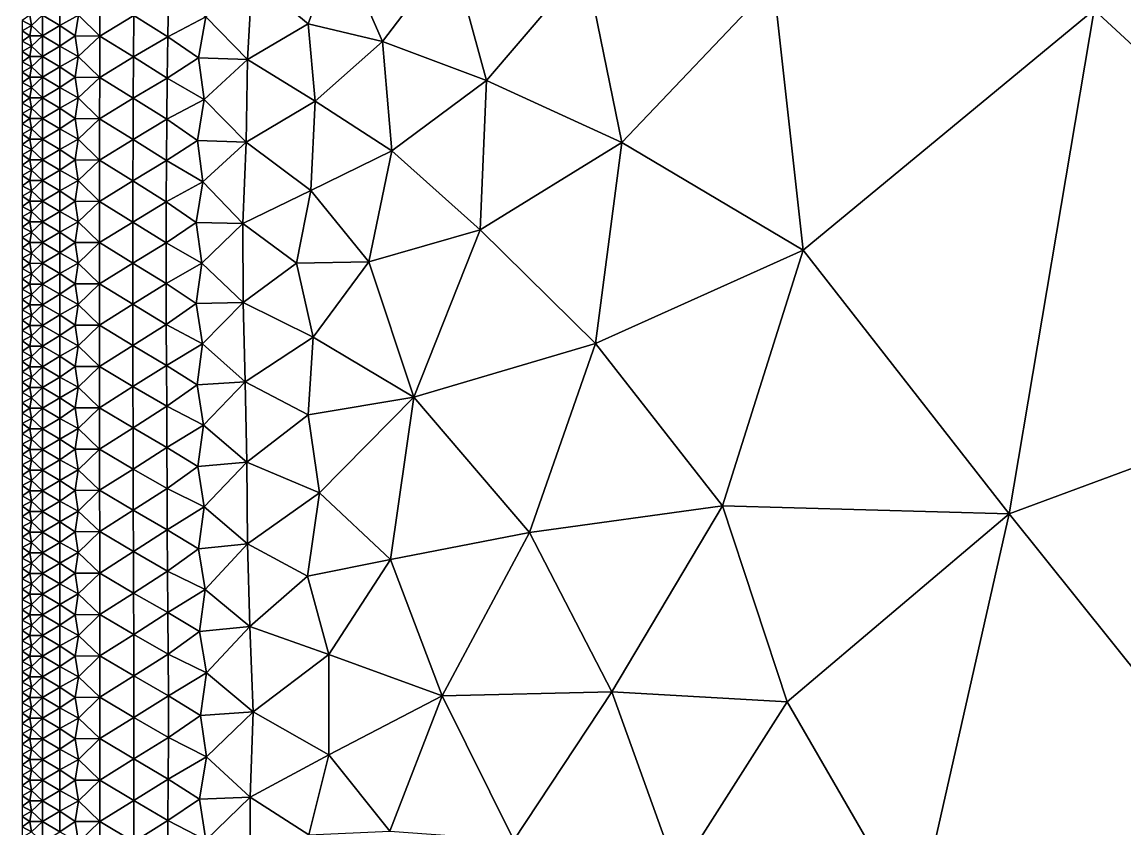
# Model space of a CAD drawing. Header units: metres. Extents: x 0 to 72, y -280 to 0.
# Drawn here: x 0.02 to 21.38, y -83.08 to -67.46 of the extents above; entities that cross this region are included whole.
import ezdxf

# ---------------------------------------------------------------- set-up
doc = ezdxf.new("R2010")
doc.units = ezdxf.units.M

msp = doc.modelspace()

# ---------------------------------------------------------------- linework, layer by layer
at = {"layer": 'layer', "color": 0}
for points in [[(27.8551, -73.7579), (30.8344, -60.1594), (20.7798, -67.2282)], [(6.14739, -65.8895), (4.47532, -66.6008), (5.55785, -67.4953)], [(6.99944, -67.8362), (6.14739, -65.8895), (5.55785, -67.4953)], [(6.99944, -67.8362), (8.33, -66.0871), (6.14739, -65.8895)], [(9.01392, -68.5914), (8.33, -66.0871), (6.99944, -67.8362)], [(10.933, -66.3494), (8.33, -66.0871), (9.01392, -68.5914)], [(11.6329, -69.7958), (10.933, -66.3494), (9.01392, -68.5914)], [(14.5727, -66.7057), (10.933, -66.3494), (11.6329, -69.7958)], [(4.47532, -66.6008), (3.57958, -67.3636), (4.38545, -68.1899)], [(4.47532, -66.6008), (4.38545, -68.1899), (5.55785, -67.4953)], [(15.1466, -71.8788), (14.5727, -66.7057), (11.6329, -69.7958)], [(20.7798, -67.2282), (14.5727, -66.7057), (15.1466, -71.8788)], [(1.52792, -66.9328), (1.11019, -67.3313), (1.52544, -67.7334)], [(1.52792, -66.9328), (1.52544, -67.7334), (2.18352, -67.3379)], [(2.85353, -66.9461), (2.18352, -67.3379), (2.84237, -67.7461)], [(2.85353, -66.9461), (2.84237, -67.7461), (3.57958, -67.3636)], [(0.750944, -67.1303), (0.417929, -67.3301), (0.750693, -67.5306)], [(0.750944, -67.1303), (0.750693, -67.5306), (1.11019, -67.3313)], [(19.1326, -76.9802), (20.7798, -67.2282), (15.1466, -71.8788)], [(27.8551, -73.7579), (20.7798, -67.2282), (19.1326, -76.9802)], [(0.173508, -67.3299), (0.02, -67.4299), (0.203987, -67.5301)], [(0.02, -67.4299), (0.02, -67.6301), (0.203987, -67.5301)], [(0.173508, -67.3299), (0.203987, -67.5301), (0.417929, -67.3301)], [(0.417929, -67.3301), (0.203987, -67.5301), (0.417827, -67.7304)], [(0.417929, -67.3301), (0.417827, -67.7304), (0.750693, -67.5306)], [(1.11019, -67.3313), (0.750693, -67.5306), (1.05015, -67.7314)], [(1.11019, -67.3313), (1.05015, -67.7314), (1.52544, -67.7334)], [(2.18352, -67.3379), (1.52544, -67.7334), (2.17798, -68.1382)], [(2.18352, -67.3379), (2.17798, -68.1382), (2.84237, -67.7461)], [(3.57958, -67.3636), (2.84237, -67.7461), (3.4391, -68.1574)], [(3.57958, -67.3636), (3.4391, -68.1574), (4.38545, -68.1899)], [(0.203987, -67.5301), (0.02, -67.6301), (0.173475, -67.7303)], [(0.02, -67.6301), (0.02, -67.8303), (0.173475, -67.7303)], [(0.203987, -67.5301), (0.173475, -67.7303), (0.417827, -67.7304)], [(0.750693, -67.5306), (0.417827, -67.7304), (0.750428, -67.9309)], [(0.750693, -67.5306), (0.750428, -67.9309), (1.05015, -67.7314)], [(5.55785, -67.4953), (4.38545, -68.1899), (5.6957, -68.9933)], [(5.55785, -67.4953), (5.6957, -68.9933), (6.99944, -67.8362)], [(0.173475, -67.7303), (0.02, -67.8303), (0.203947, -67.9304)], [(0.02, -67.8303), (0.02, -68.0304), (0.203947, -67.9304)], [(0.173475, -67.7303), (0.203947, -67.9304), (0.417827, -67.7304)], [(0.417827, -67.7304), (0.203947, -67.9304), (0.417731, -68.1307)], [(0.417827, -67.7304), (0.417731, -68.1307), (0.750428, -67.9309)], [(1.05015, -67.7314), (0.750428, -67.9309), (1.10906, -68.1319)], [(1.05015, -67.7314), (1.10906, -68.1319), (1.52544, -67.7334)], [(1.52544, -67.7334), (1.10906, -68.1319), (1.52321, -68.5338)], [(1.52544, -67.7334), (1.52321, -68.5338), (2.17798, -68.1382)], [(2.84237, -67.7461), (2.17798, -68.1382), (2.83261, -68.5458)], [(2.84237, -67.7461), (2.83261, -68.5458), (3.4391, -68.1574)], [(7.18013, -69.9548), (6.99944, -67.8362), (5.6957, -68.9933)], [(9.01392, -68.5914), (6.99944, -67.8362), (7.18013, -69.9548)], [(0.203947, -67.9304), (0.02, -68.0304), (0.173445, -68.1306)], [(0.02, -68.0304), (0.02, -68.2306), (0.173445, -68.1306)], [(0.203947, -67.9304), (0.173445, -68.1306), (0.417731, -68.1307)], [(0.750428, -67.9309), (0.417731, -68.1307), (0.750204, -68.3313)], [(0.750428, -67.9309), (0.750204, -68.3313), (1.10906, -68.1319)], [(0.173445, -68.1306), (0.02, -68.2306), (0.203909, -68.3308)], [(0.02, -68.2306), (0.02, -68.4307), (0.203909, -68.3308)], [(0.203909, -68.3308), (0.02, -68.4307), (0.173417, -68.5309)], [(0.203909, -68.3308), (0.173417, -68.5309), (0.417642, -68.531)], [(0.173445, -68.1306), (0.203909, -68.3308), (0.417731, -68.1307)], [(0.417731, -68.1307), (0.203909, -68.3308), (0.417642, -68.531)], [(0.417731, -68.1307), (0.417642, -68.531), (0.750204, -68.3313)], [(0.750204, -68.3313), (0.417642, -68.531), (0.749976, -68.7315)], [(0.750204, -68.3313), (0.749976, -68.7315), (1.04927, -68.5319)], [(1.10906, -68.1319), (0.750204, -68.3313), (1.04927, -68.5319)], [(1.10906, -68.1319), (1.04927, -68.5319), (1.52321, -68.5338)], [(2.17798, -68.1382), (1.52321, -68.5338), (2.17332, -68.9383)], [(2.17798, -68.1382), (2.17332, -68.9383), (2.83261, -68.5458)], [(3.4391, -68.1574), (2.83261, -68.5458), (3.54523, -68.9612)], [(3.4391, -68.1574), (3.54523, -68.9612), (4.38545, -68.1899)], [(4.38545, -68.1899), (3.54523, -68.9612), (4.35986, -69.7883)], [(4.38545, -68.1899), (4.35986, -69.7883), (5.6957, -68.9933)], [(0.02, -68.4307), (0.02, -68.6309), (0.173417, -68.5309)], [(0.173417, -68.5309), (0.02, -68.6309), (0.203874, -68.7311)], [(0.173417, -68.5309), (0.203874, -68.7311), (0.417642, -68.531)], [(0.417642, -68.531), (0.203874, -68.7311), (0.41756, -68.9314)], [(0.417642, -68.531), (0.41756, -68.9314), (0.749976, -68.7315)], [(1.04927, -68.5319), (0.749976, -68.7315), (1.10808, -68.9324)], [(1.04927, -68.5319), (1.10808, -68.9324), (1.52321, -68.5338)], [(1.52321, -68.5338), (1.10808, -68.9324), (1.52131, -69.3342)], [(1.52321, -68.5338), (1.52131, -69.3342), (2.17332, -68.9383)], [(2.83261, -68.5458), (2.17332, -68.9383), (2.82532, -69.3454)], [(2.83261, -68.5458), (2.82532, -69.3454), (3.54523, -68.9612)], [(0.02, -68.6309), (0.02, -68.8311), (0.203874, -68.7311)], [(0.203874, -68.7311), (0.02, -68.8311), (0.173392, -68.9312)], [(0.203874, -68.7311), (0.173392, -68.9312), (0.41756, -68.9314)], [(0.749976, -68.7315), (0.41756, -68.9314), (0.749787, -69.1318)], [(0.749976, -68.7315), (0.749787, -69.1318), (1.10808, -68.9324)], [(8.89271, -71.482), (9.01392, -68.5914), (7.18013, -69.9548)], [(11.6329, -69.7958), (9.01392, -68.5914), (8.89271, -71.482)], [(0.02, -68.8311), (0.02, -69.0312), (0.173392, -68.9312)], [(0.173392, -68.9312), (0.02, -69.0312), (0.203842, -69.1314)], [(0.173392, -68.9312), (0.203842, -69.1314), (0.41756, -68.9314)], [(0.41756, -68.9314), (0.203842, -69.1314), (0.417485, -69.3317)], [(0.41756, -68.9314), (0.417485, -69.3317), (0.749787, -69.1318)], [(1.10808, -68.9324), (0.749787, -69.1318), (1.04852, -69.3324)], [(1.10808, -68.9324), (1.04852, -69.3324), (1.52131, -69.3342)], [(2.17332, -68.9383), (1.52131, -69.3342), (2.16933, -69.738)], [(2.17332, -68.9383), (2.16933, -69.738), (2.82532, -69.3454)], [(3.54523, -68.9612), (2.82532, -69.3454), (3.41717, -69.7558)], [(3.54523, -68.9612), (3.41717, -69.7558), (4.35986, -69.7883)], [(0.02, -69.0312), (0.02, -69.2314), (0.203842, -69.1314)], [(0.203842, -69.1314), (0.02, -69.2314), (0.173368, -69.3315)], [(0.203842, -69.1314), (0.173368, -69.3315), (0.417485, -69.3317)], [(0.749787, -69.1318), (0.417485, -69.3317), (0.749595, -69.5321)], [(0.749787, -69.1318), (0.749595, -69.5321), (1.04852, -69.3324)], [(5.6957, -68.9933), (4.35986, -69.7883), (5.60869, -70.7213)], [(5.6957, -68.9933), (5.60869, -70.7213), (7.18013, -69.9548)], [(0.02, -69.2314), (0.02, -69.4315), (0.173368, -69.3315)], [(0.173368, -69.3315), (0.02, -69.4315), (0.203813, -69.5317)], [(0.173368, -69.3315), (0.203813, -69.5317), (0.417485, -69.3317)], [(0.417485, -69.3317), (0.203813, -69.5317), (0.417417, -69.732)], [(0.417485, -69.3317), (0.417417, -69.732), (0.749595, -69.5321)], [(1.04852, -69.3324), (0.749595, -69.5321), (1.10725, -69.7329)], [(1.04852, -69.3324), (1.10725, -69.7329), (1.52131, -69.3342)], [(1.52131, -69.3342), (1.10725, -69.7329), (1.5197, -70.1342)], [(1.52131, -69.3342), (1.5197, -70.1342), (2.16933, -69.738)], [(2.82532, -69.3454), (2.16933, -69.738), (2.81794, -70.1438)], [(2.82532, -69.3454), (2.81794, -70.1438), (3.41717, -69.7558)], [(0.02, -69.4315), (0.02, -69.6317), (0.203813, -69.5317)], [(0.203813, -69.5317), (0.02, -69.6317), (0.173347, -69.7318)], [(0.203813, -69.5317), (0.173347, -69.7318), (0.417417, -69.732)], [(0.749595, -69.5321), (0.417417, -69.732), (0.749438, -69.9324)], [(0.749595, -69.5321), (0.749438, -69.9324), (1.10725, -69.7329)], [(0.02, -69.6317), (0.02, -69.8319), (0.173347, -69.7318)], [(0.173347, -69.7318), (0.02, -69.8319), (0.203787, -69.932)], [(0.02, -69.8319), (0.02, -70.032), (0.203787, -69.932)], [(0.173347, -69.7318), (0.203787, -69.932), (0.417417, -69.732)], [(0.417417, -69.732), (0.203787, -69.932), (0.417357, -70.1322)], [(0.417417, -69.732), (0.417357, -70.1322), (0.749438, -69.9324)], [(1.10725, -69.7329), (0.749438, -69.9324), (1.0479, -70.1328)], [(1.10725, -69.7329), (1.0479, -70.1328), (1.5197, -70.1342)], [(2.16933, -69.738), (1.5197, -70.1342), (2.16578, -70.5368)], [(2.16933, -69.738), (2.16578, -70.5368), (2.81794, -70.1438)], [(3.41717, -69.7558), (2.81794, -70.1438), (3.5189, -70.5545)], [(3.41717, -69.7558), (3.5189, -70.5545), (4.35986, -69.7883)], [(4.35986, -69.7883), (3.5189, -70.5545), (4.29585, -71.3643)], [(4.35986, -69.7883), (4.29585, -71.3643), (5.60869, -70.7213)], [(11.1251, -73.6885), (11.6329, -69.7958), (8.89271, -71.482)], [(15.1466, -71.8788), (11.6329, -69.7958), (11.1251, -73.6885)], [(0.203787, -69.932), (0.02, -70.032), (0.173329, -70.1321)], [(0.02, -70.032), (0.02, -70.2322), (0.173329, -70.1321)], [(0.203787, -69.932), (0.173329, -70.1321), (0.417357, -70.1322)], [(0.749438, -69.9324), (0.417357, -70.1322), (0.749284, -70.3326)], [(0.749438, -69.9324), (0.749284, -70.3326), (1.0479, -70.1328)], [(6.7317, -72.1023), (7.18013, -69.9548), (5.60869, -70.7213)], [(8.89271, -71.482), (7.18013, -69.9548), (6.7317, -72.1023)], [(0.173329, -70.1321), (0.02, -70.2322), (0.203765, -70.3323)], [(0.02, -70.2322), (0.02, -70.4323), (0.203765, -70.3323)], [(0.173329, -70.1321), (0.203765, -70.3323), (0.417357, -70.1322)], [(0.417357, -70.1322), (0.203765, -70.3323), (0.417305, -70.5325)], [(0.417357, -70.1322), (0.417305, -70.5325), (0.749284, -70.3326)], [(1.0479, -70.1328), (0.749284, -70.3326), (1.10658, -70.5331)], [(1.0479, -70.1328), (1.10658, -70.5331), (1.5197, -70.1342)], [(1.5197, -70.1342), (1.10658, -70.5331), (1.51844, -70.9337)], [(1.5197, -70.1342), (1.51844, -70.9337), (2.16578, -70.5368)], [(2.81794, -70.1438), (2.16578, -70.5368), (2.81135, -70.9403)], [(2.81794, -70.1438), (2.81135, -70.9403), (3.5189, -70.5545)], [(0.203765, -70.3323), (0.02, -70.4323), (0.173313, -70.5325)], [(0.02, -70.4323), (0.02, -70.6325), (0.173313, -70.5325)], [(0.203765, -70.3323), (0.173313, -70.5325), (0.417305, -70.5325)], [(0.749284, -70.3326), (0.417305, -70.5325), (0.74917, -70.7328)], [(0.749284, -70.3326), (0.74917, -70.7328), (1.10658, -70.5331)], [(0.173313, -70.5325), (0.02, -70.6325), (0.203746, -70.7326)], [(0.02, -70.6325), (0.02, -70.8327), (0.203746, -70.7326)], [(0.173313, -70.5325), (0.203746, -70.7326), (0.417305, -70.5325)], [(0.417305, -70.5325), (0.203746, -70.7326), (0.417265, -70.9328)], [(0.417305, -70.5325), (0.417265, -70.9328), (0.74917, -70.7328)], [(1.10658, -70.5331), (0.74917, -70.7328), (1.04743, -70.933)], [(1.10658, -70.5331), (1.04743, -70.933), (1.51844, -70.9337)], [(2.16578, -70.5368), (1.51844, -70.9337), (2.16322, -71.3344)], [(2.16578, -70.5368), (2.16322, -71.3344), (2.81135, -70.9403)], [(3.5189, -70.5545), (2.81135, -70.9403), (3.39227, -71.3433)], [(3.5189, -70.5545), (3.39227, -71.3433), (4.29585, -71.3643)], [(0.203746, -70.7326), (0.02, -70.8327), (0.173301, -70.9328)], [(0.02, -70.8327), (0.02, -71.0328), (0.173301, -70.9328)], [(0.203746, -70.7326), (0.173301, -70.9328), (0.417265, -70.9328)], [(0.74917, -70.7328), (0.417265, -70.9328), (0.749074, -71.133)], [(0.74917, -70.7328), (0.749074, -71.133), (1.04743, -70.933)], [(5.60869, -70.7213), (4.29585, -71.3643), (5.3313, -72.1299)], [(5.60869, -70.7213), (5.3313, -72.1299), (6.7317, -72.1023)], [(0.173301, -70.9328), (0.02, -71.0328), (0.203733, -71.1329)], [(0.02, -71.0328), (0.02, -71.233), (0.203733, -71.1329)], [(0.173301, -70.9328), (0.203733, -71.1329), (0.417265, -70.9328)], [(0.417265, -70.9328), (0.203733, -71.1329), (0.417239, -71.333)], [(0.417265, -70.9328), (0.417239, -71.333), (0.749074, -71.133)], [(1.04743, -70.933), (0.749074, -71.133), (1.10615, -71.3331)], [(1.04743, -70.933), (1.10615, -71.3331), (1.51844, -70.9337)], [(1.51844, -70.9337), (1.10615, -71.3331), (1.51779, -71.7328)], [(1.51844, -70.9337), (1.51779, -71.7328), (2.16322, -71.3344)], [(2.81135, -70.9403), (2.16322, -71.3344), (2.80736, -71.7336)], [(2.81135, -70.9403), (2.80736, -71.7336), (3.39227, -71.3433)], [(0.203733, -71.1329), (0.02, -71.233), (0.173293, -71.3331)], [(0.02, -71.233), (0.02, -71.4331), (0.173293, -71.3331)], [(0.203733, -71.1329), (0.173293, -71.3331), (0.417239, -71.333)], [(0.749074, -71.133), (0.417239, -71.333), (0.749025, -71.5331)], [(0.749074, -71.133), (0.749025, -71.5331), (1.10615, -71.3331)], [(0.173293, -71.3331), (0.02, -71.4331), (0.203726, -71.5332)], [(0.02, -71.4331), (0.02, -71.6333), (0.203726, -71.5332)], [(0.203726, -71.5332), (0.02, -71.6333), (0.17329, -71.7334)], [(0.203726, -71.5332), (0.17329, -71.7334), (0.417228, -71.7333)], [(0.173293, -71.3331), (0.203726, -71.5332), (0.417239, -71.333)], [(0.417239, -71.333), (0.203726, -71.5332), (0.417228, -71.7333)], [(0.417239, -71.333), (0.417228, -71.7333), (0.749025, -71.5331)], [(0.749025, -71.5331), (0.417228, -71.7333), (0.749007, -71.9333)], [(0.749025, -71.5331), (0.749007, -71.9333), (1.04721, -71.7331)], [(1.10615, -71.3331), (0.749025, -71.5331), (1.04721, -71.7331)], [(1.10615, -71.3331), (1.04721, -71.7331), (1.51779, -71.7328)], [(2.16322, -71.3344), (1.51779, -71.7328), (2.16235, -72.1309)], [(2.16322, -71.3344), (2.16235, -72.1309), (2.80736, -71.7336)], [(3.39227, -71.3433), (2.80736, -71.7336), (3.50288, -72.1286)], [(3.39227, -71.3433), (3.50288, -72.1286), (4.29585, -71.3643)], [(4.29585, -71.3643), (3.50288, -72.1286), (4.29901, -72.8901)], [(4.29585, -71.3643), (4.29901, -72.8901), (5.3313, -72.1299)], [(7.60642, -74.7272), (8.89271, -71.482), (6.7317, -72.1023)], [(11.1251, -73.6885), (8.89271, -71.482), (7.60642, -74.7272)], [(0.02, -71.6333), (0.02, -71.8335), (0.17329, -71.7334)], [(0.17329, -71.7334), (0.02, -71.8335), (0.203725, -71.9335)], [(0.17329, -71.7334), (0.203725, -71.9335), (0.417228, -71.7333)], [(0.417228, -71.7333), (0.203725, -71.9335), (0.417232, -72.1335)], [(0.417228, -71.7333), (0.417232, -72.1335), (0.749007, -71.9333)], [(1.04721, -71.7331), (0.749007, -71.9333), (1.10604, -72.1329)], [(1.04721, -71.7331), (1.10604, -72.1329), (1.51779, -71.7328)], [(1.51779, -71.7328), (1.10604, -72.1329), (1.51786, -72.5316)], [(1.51779, -71.7328), (1.51786, -72.5316), (2.16235, -72.1309)], [(2.80736, -71.7336), (2.16235, -72.1309), (2.80742, -72.5254)], [(2.80736, -71.7336), (2.80742, -72.5254), (3.50288, -72.1286)], [(0.02, -71.8335), (0.02, -72.0336), (0.203725, -71.9335)], [(0.203725, -71.9335), (0.02, -72.0336), (0.173292, -72.1337)], [(0.203725, -71.9335), (0.173292, -72.1337), (0.417232, -72.1335)], [(0.749007, -71.9333), (0.417232, -72.1335), (0.74903, -72.3334)], [(0.749007, -71.9333), (0.74903, -72.3334), (1.10604, -72.1329)], [(13.584, -76.8261), (15.1466, -71.8788), (11.1251, -73.6885)], [(19.1326, -76.9802), (15.1466, -71.8788), (13.584, -76.8261)], [(0.02, -72.0336), (0.02, -72.2338), (0.173292, -72.1337)], [(0.173292, -72.1337), (0.02, -72.2338), (0.20373, -72.3338)], [(0.173292, -72.1337), (0.20373, -72.3338), (0.417232, -72.1335)], [(0.417232, -72.1335), (0.20373, -72.3338), (0.41725, -72.5338)], [(0.417232, -72.1335), (0.41725, -72.5338), (0.74903, -72.3334)], [(1.10604, -72.1329), (0.74903, -72.3334), (1.04728, -72.533)], [(1.10604, -72.1329), (1.04728, -72.533), (1.51786, -72.5316)], [(2.16235, -72.1309), (1.51786, -72.5316), (2.16328, -72.9268)], [(2.16235, -72.1309), (2.16328, -72.9268), (2.80742, -72.5254)], [(3.50288, -72.1286), (2.80742, -72.5254), (3.39237, -72.9124)], [(3.50288, -72.1286), (3.39237, -72.9124), (4.29901, -72.8901)], [(5.3313, -72.1299), (4.29901, -72.8901), (5.65452, -73.5617)], [(5.3313, -72.1299), (5.65452, -73.5617), (6.7317, -72.1023)], [(6.7317, -72.1023), (5.65452, -73.5617), (7.60642, -74.7272)], [(0.02, -72.2338), (0.02, -72.4339), (0.20373, -72.3338)], [(0.20373, -72.3338), (0.02, -72.4339), (0.173299, -72.5339)], [(0.20373, -72.3338), (0.173299, -72.5339), (0.41725, -72.5338)], [(0.74903, -72.3334), (0.41725, -72.5338), (0.749087, -72.7335)], [(0.74903, -72.3334), (0.749087, -72.7335), (1.04728, -72.533)], [(0.02, -72.4339), (0.02, -72.6341), (0.173299, -72.5339)], [(0.173299, -72.5339), (0.02, -72.6341), (0.20374, -72.7341)], [(0.173299, -72.5339), (0.20374, -72.7341), (0.41725, -72.5338)], [(0.41725, -72.5338), (0.20374, -72.7341), (0.417279, -72.934)], [(0.41725, -72.5338), (0.417279, -72.934), (0.749087, -72.7335)], [(1.04728, -72.533), (0.749087, -72.7335), (1.10625, -72.9327)], [(1.04728, -72.533), (1.10625, -72.9327), (1.51786, -72.5316)], [(1.51786, -72.5316), (1.10625, -72.9327), (1.51855, -73.3303)], [(1.51786, -72.5316), (1.51855, -73.3303), (2.16328, -72.9268)], [(2.80742, -72.5254), (2.16328, -72.9268), (2.81073, -73.3163)], [(2.80742, -72.5254), (2.81073, -73.3163), (3.39237, -72.9124)], [(0.02, -72.6341), (0.02, -72.8343), (0.20374, -72.7341)], [(0.20374, -72.7341), (0.02, -72.8343), (0.173308, -72.9342)], [(0.20374, -72.7341), (0.173308, -72.9342), (0.417279, -72.934)], [(0.749087, -72.7335), (0.417279, -72.934), (0.749165, -73.1336)], [(0.749087, -72.7335), (0.749165, -73.1336), (1.10625, -72.9327)], [(0.02, -72.8343), (0.02, -73.0344), (0.173308, -72.9342)], [(0.173308, -72.9342), (0.02, -73.0344), (0.203754, -73.1344)], [(0.02, -73.0344), (0.02, -73.2346), (0.203754, -73.1344)], [(0.173308, -72.9342), (0.203754, -73.1344), (0.417279, -72.934)], [(0.417279, -72.934), (0.203754, -73.1344), (0.417316, -73.3343)], [(0.417279, -72.934), (0.417316, -73.3343), (0.749165, -73.1336)], [(1.10625, -72.9327), (0.749165, -73.1336), (1.04757, -73.3329)], [(1.10625, -72.9327), (1.04757, -73.3329), (1.51855, -73.3303)], [(2.16328, -72.9268), (1.51855, -73.3303), (2.16541, -73.7229)], [(2.16328, -72.9268), (2.16541, -73.7229), (2.81073, -73.3163)], [(3.39237, -72.9124), (2.81073, -73.3163), (3.5153, -73.6924)], [(3.39237, -72.9124), (3.5153, -73.6924), (4.29901, -72.8901)], [(4.29901, -72.8901), (3.5153, -73.6924), (4.34269, -74.426)], [(4.29901, -72.8901), (4.34269, -74.426), (5.65452, -73.5617)], [(0.203754, -73.1344), (0.02, -73.2346), (0.17332, -73.3345)], [(0.02, -73.2346), (0.02, -73.4347), (0.17332, -73.3345)], [(0.203754, -73.1344), (0.17332, -73.3345), (0.417316, -73.3343)], [(0.749165, -73.1336), (0.417316, -73.3343), (0.749267, -73.5338)], [(0.749165, -73.1336), (0.749267, -73.5338), (1.04757, -73.3329)], [(0.17332, -73.3345), (0.02, -73.4347), (0.20377, -73.5347)], [(0.02, -73.4347), (0.02, -73.6349), (0.20377, -73.5347)], [(0.17332, -73.3345), (0.20377, -73.5347), (0.417316, -73.3343)], [(0.417316, -73.3343), (0.20377, -73.5347), (0.417357, -73.7345)], [(0.417316, -73.3343), (0.417357, -73.7345), (0.749267, -73.5338)], [(1.04757, -73.3329), (0.749267, -73.5338), (1.10667, -73.7325)], [(1.04757, -73.3329), (1.10667, -73.7325), (1.51855, -73.3303)], [(1.51855, -73.3303), (1.10667, -73.7325), (1.51956, -74.1292)], [(1.51855, -73.3303), (1.51956, -74.1292), (2.16541, -73.7229)], [(2.81073, -73.3163), (2.16541, -73.7229), (2.81562, -74.1086)], [(2.81073, -73.3163), (2.81562, -74.1086), (3.5153, -73.6924)], [(0.20377, -73.5347), (0.02, -73.6349), (0.173333, -73.7348)], [(0.02, -73.6349), (0.02, -73.8351), (0.173333, -73.7348)], [(0.20377, -73.5347), (0.173333, -73.7348), (0.417357, -73.7345)], [(0.749267, -73.5338), (0.417357, -73.7345), (0.74937, -73.9339)], [(0.749267, -73.5338), (0.74937, -73.9339), (1.10667, -73.7325)], [(5.65452, -73.5617), (4.34269, -74.426), (5.56082, -75.0656)], [(5.65452, -73.5617), (5.56082, -75.0656), (7.60642, -74.7272)], [(0.173333, -73.7348), (0.02, -73.8351), (0.203787, -73.9349)], [(0.02, -73.8351), (0.02, -74.0352), (0.203787, -73.9349)], [(0.173333, -73.7348), (0.203787, -73.9349), (0.417357, -73.7345)], [(0.417357, -73.7345), (0.203787, -73.9349), (0.4174, -74.1348)], [(0.417357, -73.7345), (0.4174, -74.1348), (0.74937, -73.9339)], [(1.10667, -73.7325), (0.74937, -73.9339), (1.04798, -74.1329)], [(1.10667, -73.7325), (1.04798, -74.1329), (1.51956, -74.1292)], [(2.16541, -73.7229), (1.51956, -74.1292), (2.16798, -74.5196)], [(2.16541, -73.7229), (2.16798, -74.5196), (2.81562, -74.1086)], [(3.5153, -73.6924), (2.81562, -74.1086), (3.41025, -74.4839)], [(3.5153, -73.6924), (3.41025, -74.4839), (4.34269, -74.426)], [(9.84343, -77.3438), (11.1251, -73.6885), (7.60642, -74.7272)], [(9.84343, -77.3438), (13.584, -76.8261), (11.1251, -73.6885)], [(24.4547, -83.6142), (27.8551, -73.7579), (19.1326, -76.9802)], [(0.203787, -73.9349), (0.02, -74.0352), (0.173347, -74.1351)], [(0.02, -74.0352), (0.02, -74.2354), (0.173347, -74.1351)], [(0.203787, -73.9349), (0.173347, -74.1351), (0.4174, -74.1348)], [(0.74937, -73.9339), (0.4174, -74.1348), (0.749484, -74.3341)], [(0.74937, -73.9339), (0.749484, -74.3341), (1.04798, -74.1329)], [(0.173347, -74.1351), (0.02, -74.2354), (0.203805, -74.3352)], [(0.02, -74.2354), (0.02, -74.4355), (0.203805, -74.3352)], [(0.173347, -74.1351), (0.203805, -74.3352), (0.4174, -74.1348)], [(0.4174, -74.1348), (0.203805, -74.3352), (0.417442, -74.5351)], [(0.4174, -74.1348), (0.417442, -74.5351), (0.749484, -74.3341)], [(1.04798, -74.1329), (0.749484, -74.3341), (1.10716, -74.5324)], [(1.04798, -74.1329), (1.10716, -74.5324), (1.51956, -74.1292)], [(1.51956, -74.1292), (1.10716, -74.5324), (1.5206, -74.9284)], [(1.51956, -74.1292), (1.5206, -74.9284), (2.16798, -74.5196)], [(2.81562, -74.1086), (2.16798, -74.5196), (2.82082, -74.9019)], [(2.81562, -74.1086), (2.82082, -74.9019), (3.41025, -74.4839)], [(0.203805, -74.3352), (0.02, -74.4355), (0.17336, -74.5354)], [(0.02, -74.4355), (0.02, -74.6357), (0.17336, -74.5354)], [(0.203805, -74.3352), (0.17336, -74.5354), (0.417442, -74.5351)], [(0.749484, -74.3341), (0.417442, -74.5351), (0.749583, -74.7343)], [(0.749484, -74.3341), (0.749583, -74.7343), (1.10716, -74.5324)], [(2.16798, -74.5196), (1.5206, -74.9284), (2.17033, -75.3172)], [(2.16798, -74.5196), (2.17033, -75.3172), (2.82082, -74.9019)], [(3.41025, -74.4839), (2.82082, -74.9019), (3.53511, -75.2648)], [(3.41025, -74.4839), (3.53511, -75.2648), (4.34269, -74.426)], [(4.34269, -74.426), (3.53511, -75.2648), (4.37299, -75.9826)], [(4.34269, -74.426), (4.37299, -75.9826), (5.56082, -75.0656)], [(0.17336, -74.5354), (0.02, -74.6357), (0.203821, -74.7355)], [(0.02, -74.6357), (0.02, -74.8359), (0.203821, -74.7355)], [(0.203821, -74.7355), (0.02, -74.8359), (0.173372, -74.9358)], [(0.17336, -74.5354), (0.203821, -74.7355), (0.417442, -74.5351)], [(0.203821, -74.7355), (0.173372, -74.9358), (0.417481, -74.9353)], [(0.417442, -74.5351), (0.203821, -74.7355), (0.417481, -74.9353)], [(0.417442, -74.5351), (0.417481, -74.9353), (0.749583, -74.7343)], [(0.749583, -74.7343), (0.417481, -74.9353), (0.749686, -75.1345)], [(1.10716, -74.5324), (0.749583, -74.7343), (1.04837, -74.933)], [(0.749583, -74.7343), (0.749686, -75.1345), (1.04837, -74.933)], [(1.10716, -74.5324), (1.04837, -74.933), (1.5206, -74.9284)], [(5.56082, -75.0656), (5.77662, -76.5775), (7.60642, -74.7272)], [(7.60642, -74.7272), (5.77662, -76.5775), (7.15412, -77.8649)], [(7.15412, -77.8649), (9.84343, -77.3438), (7.60642, -74.7272)], [(0.02, -74.8359), (0.02, -75.036), (0.173372, -74.9358)], [(0.173372, -74.9358), (0.02, -75.036), (0.203836, -75.1358)], [(0.173372, -74.9358), (0.203836, -75.1358), (0.417481, -74.9353)], [(0.417481, -74.9353), (0.203836, -75.1358), (0.417516, -75.3356)], [(0.417481, -74.9353), (0.417516, -75.3356), (0.749686, -75.1345)], [(1.04837, -74.933), (0.749686, -75.1345), (1.10761, -75.3325)], [(1.04837, -74.933), (1.10761, -75.3325), (1.5206, -74.9284)], [(1.5206, -74.9284), (1.10761, -75.3325), (1.5215, -75.728)], [(1.5206, -74.9284), (1.5215, -75.728), (2.17033, -75.3172)], [(2.82082, -74.9019), (2.17033, -75.3172), (2.82485, -75.6973)], [(2.82082, -74.9019), (2.82485, -75.6973), (3.53511, -75.2648)], [(0.02, -75.036), (0.02, -75.2362), (0.203836, -75.1358)], [(0.203836, -75.1358), (0.02, -75.2362), (0.173383, -75.3361)], [(0.203836, -75.1358), (0.173383, -75.3361), (0.417516, -75.3356)], [(0.749686, -75.1345), (0.417516, -75.3356), (0.749769, -75.5347)], [(0.749686, -75.1345), (0.749769, -75.5347), (1.10761, -75.3325)], [(5.56082, -75.0656), (4.37299, -75.9826), (5.77662, -76.5775)], [(0.02, -75.2362), (0.02, -75.4363), (0.173383, -75.3361)], [(0.173383, -75.3361), (0.02, -75.4363), (0.20385, -75.5362)], [(0.173383, -75.3361), (0.20385, -75.5362), (0.417516, -75.3356)], [(0.417516, -75.3356), (0.20385, -75.5362), (0.417549, -75.7359)], [(0.417516, -75.3356), (0.417549, -75.7359), (0.749769, -75.5347)], [(1.10761, -75.3325), (0.749769, -75.5347), (1.04871, -75.7333)], [(1.10761, -75.3325), (1.04871, -75.7333), (1.5215, -75.728)], [(2.17033, -75.3172), (1.5215, -75.728), (2.17225, -76.1156)], [(2.17033, -75.3172), (2.17225, -76.1156), (2.82485, -75.6973)], [(3.53511, -75.2648), (2.82485, -75.6973), (3.42443, -76.0658)], [(3.53511, -75.2648), (3.42443, -76.0658), (4.37299, -75.9826)], [(0.02, -75.4363), (0.02, -75.6365), (0.20385, -75.5362)], [(0.20385, -75.5362), (0.02, -75.6365), (0.173393, -75.7364)], [(0.20385, -75.5362), (0.173393, -75.7364), (0.417549, -75.7359)], [(0.749769, -75.5347), (0.417549, -75.7359), (0.749856, -75.935)], [(0.749769, -75.5347), (0.749856, -75.935), (1.04871, -75.7333)], [(0.02, -75.6365), (0.02, -75.8367), (0.173393, -75.7364)], [(0.173393, -75.7364), (0.02, -75.8367), (0.203863, -75.9365)], [(0.173393, -75.7364), (0.203863, -75.9365), (0.417549, -75.7359)], [(0.417549, -75.7359), (0.203863, -75.9365), (0.41758, -76.1362)], [(0.417549, -75.7359), (0.41758, -76.1362), (0.749856, -75.935)], [(1.04871, -75.7333), (0.749856, -75.935), (1.10799, -76.1327)], [(1.04871, -75.7333), (1.10799, -76.1327), (1.5215, -75.728)], [(1.5215, -75.728), (1.10799, -76.1327), (1.52228, -76.5279)], [(1.5215, -75.728), (1.52228, -76.5279), (2.17225, -76.1156)], [(2.82485, -75.6973), (2.17225, -76.1156), (2.82814, -76.4941)], [(2.82485, -75.6973), (2.82814, -76.4941), (3.42443, -76.0658)], [(0.02, -75.8367), (0.02, -76.0368), (0.203863, -75.9365)], [(0.203863, -75.9365), (0.02, -76.0368), (0.173402, -76.1367)], [(0.203863, -75.9365), (0.173402, -76.1367), (0.41758, -76.1362)], [(0.749856, -75.935), (0.41758, -76.1362), (0.749928, -76.3352)], [(0.749856, -75.935), (0.749928, -76.3352), (1.10799, -76.1327)], [(3.42443, -76.0658), (3.54704, -76.85), (4.37299, -75.9826)], [(4.37299, -75.9826), (3.54704, -76.85), (4.3848, -77.5642)], [(4.37299, -75.9826), (4.3848, -77.5642), (5.77662, -76.5775)], [(0.02, -76.0368), (0.02, -76.237), (0.173402, -76.1367)], [(0.173402, -76.1367), (0.02, -76.237), (0.203875, -76.3368)], [(0.02, -76.237), (0.02, -76.4371), (0.203875, -76.3368)], [(0.173402, -76.1367), (0.203875, -76.3368), (0.41758, -76.1362)], [(0.41758, -76.1362), (0.203875, -76.3368), (0.41761, -76.5365)], [(0.41758, -76.1362), (0.41761, -76.5365), (0.749928, -76.3352)], [(1.10799, -76.1327), (0.749928, -76.3352), (1.049, -76.5337)], [(1.10799, -76.1327), (1.049, -76.5337), (1.52228, -76.5279)], [(2.17225, -76.1156), (1.52228, -76.5279), (2.17395, -76.9149)], [(2.17225, -76.1156), (2.17395, -76.9149), (2.82814, -76.4941)], [(3.42443, -76.0658), (2.82814, -76.4941), (3.54704, -76.85)], [(0.203875, -76.3368), (0.02, -76.4371), (0.173412, -76.537)], [(0.02, -76.4371), (0.02, -76.6373), (0.173412, -76.537)], [(0.203875, -76.3368), (0.173412, -76.537), (0.41761, -76.5365)], [(0.749928, -76.3352), (0.41761, -76.5365), (0.750012, -76.7355)], [(0.749928, -76.3352), (0.750012, -76.7355), (1.049, -76.5337)], [(0.173412, -76.537), (0.02, -76.6373), (0.203888, -76.7371)], [(0.02, -76.6373), (0.02, -76.8375), (0.203888, -76.7371)], [(0.173412, -76.537), (0.203888, -76.7371), (0.41761, -76.5365)], [(0.41761, -76.5365), (0.203888, -76.7371), (0.417642, -76.9368)], [(0.41761, -76.5365), (0.417642, -76.9368), (0.750012, -76.7355)], [(1.049, -76.5337), (0.750012, -76.7355), (1.10836, -76.9332)], [(1.049, -76.5337), (1.10836, -76.9332), (1.52228, -76.5279)], [(1.52228, -76.5279), (1.10836, -76.9332), (1.52309, -77.3283)], [(1.52228, -76.5279), (1.52309, -77.3283), (2.17395, -76.9149)], [(2.82814, -76.4941), (2.17395, -76.9149), (2.83108, -77.2927)], [(2.82814, -76.4941), (2.83108, -77.2927), (3.54704, -76.85)], [(5.77662, -76.5775), (4.3848, -77.5642), (5.54576, -78.192)], [(5.77662, -76.5775), (5.54576, -78.192), (7.15412, -77.8649)], [(0.203888, -76.7371), (0.02, -76.8375), (0.173422, -76.9373)], [(0.02, -76.8375), (0.02, -77.0376), (0.173422, -76.9373)], [(0.203888, -76.7371), (0.173422, -76.9373), (0.417642, -76.9368)], [(0.750012, -76.7355), (0.417642, -76.9368), (0.750092, -77.1358)], [(0.750012, -76.7355), (0.750092, -77.1358), (1.10836, -76.9332)], [(3.54704, -76.85), (2.83108, -77.2927), (3.43341, -77.659)], [(3.54704, -76.85), (3.43341, -77.659), (4.3848, -77.5642)], [(11.4411, -80.4274), (13.584, -76.8261), (9.84343, -77.3438)], [(14.834, -80.6249), (13.584, -76.8261), (11.4411, -80.4274)], [(14.834, -80.6249), (19.1326, -76.9802), (13.584, -76.8261)], [(0.173422, -76.9373), (0.02, -77.0376), (0.203901, -77.1374)], [(0.02, -77.0376), (0.02, -77.2378), (0.203901, -77.1374)], [(0.173422, -76.9373), (0.203901, -77.1374), (0.417642, -76.9368)], [(0.417642, -76.9368), (0.203901, -77.1374), (0.417678, -77.3371)], [(0.417642, -76.9368), (0.417678, -77.3371), (0.750092, -77.1358)], [(1.10836, -76.9332), (0.750092, -77.1358), (1.04931, -77.3343)], [(1.10836, -76.9332), (1.04931, -77.3343), (1.52309, -77.3283)], [(2.17395, -76.9149), (1.52309, -77.3283), (2.17593, -77.7151)], [(2.17395, -76.9149), (2.17593, -77.7151), (2.83108, -77.2927)], [(17.3318, -84.9399), (19.1326, -76.9802), (14.834, -80.6249)], [(24.4547, -83.6142), (19.1326, -76.9802), (17.3318, -84.9399)], [(0.203901, -77.1374), (0.02, -77.2378), (0.173433, -77.3376)], [(0.02, -77.2378), (0.02, -77.438), (0.173433, -77.3376)], [(0.203901, -77.1374), (0.173433, -77.3376), (0.417678, -77.3371)], [(0.750092, -77.1358), (0.417678, -77.3371), (0.750191, -77.5361)], [(0.750092, -77.1358), (0.750191, -77.5361), (1.04931, -77.3343)], [(2.83108, -77.2927), (2.17593, -77.7151), (2.83542, -78.0926)], [(2.83108, -77.2927), (2.83542, -78.0926), (3.43341, -77.659)], [(0.173433, -77.3376), (0.02, -77.438), (0.203917, -77.5377)], [(0.02, -77.438), (0.02, -77.6381), (0.203917, -77.5377)], [(0.173433, -77.3376), (0.203917, -77.5377), (0.417678, -77.3371)], [(0.417678, -77.3371), (0.203917, -77.5377), (0.417718, -77.7375)], [(0.417678, -77.3371), (0.417718, -77.7375), (0.750191, -77.5361)], [(1.04931, -77.3343), (0.750191, -77.5361), (1.10878, -77.7338)], [(1.04931, -77.3343), (1.10878, -77.7338), (1.52309, -77.3283)], [(1.52309, -77.3283), (1.10878, -77.7338), (1.52409, -78.129)], [(1.52309, -77.3283), (1.52409, -78.129), (2.17593, -77.7151)], [(8.15167, -80.5038), (9.84343, -77.3438), (7.15412, -77.8649)], [(11.4411, -80.4274), (9.84343, -77.3438), (8.15167, -80.5038)], [(0.203917, -77.5377), (0.02, -77.6381), (0.173446, -77.738)], [(0.02, -77.6381), (0.02, -77.8383), (0.173446, -77.738)], [(0.203917, -77.5377), (0.173446, -77.738), (0.417718, -77.7375)], [(0.750191, -77.5361), (0.417718, -77.7375), (0.750292, -77.9365)], [(0.750191, -77.5361), (0.750292, -77.9365), (1.10878, -77.7338)], [(1.10878, -77.7338), (0.750292, -77.9365), (1.0497, -78.1349)], [(1.10878, -77.7338), (1.0497, -78.1349), (1.52409, -78.129)], [(2.17593, -77.7151), (1.52409, -78.129), (2.17853, -78.5161)], [(2.17593, -77.7151), (2.17853, -78.5161), (2.83542, -78.0926)], [(3.43341, -77.659), (2.83542, -78.0926), (3.56273, -78.4467)], [(3.43341, -77.659), (3.56273, -78.4467), (4.3848, -77.5642)], [(4.3848, -77.5642), (3.56273, -78.4467), (4.42851, -79.1619)], [(4.3848, -77.5642), (4.42851, -79.1619), (5.54576, -78.192)], [(0.173446, -77.738), (0.02, -77.8383), (0.203934, -77.9381)], [(0.02, -77.8383), (0.02, -78.0384), (0.203934, -77.9381)], [(0.203934, -77.9381), (0.02, -78.0384), (0.17346, -78.1383)], [(0.173446, -77.738), (0.203934, -77.9381), (0.417718, -77.7375)], [(0.203934, -77.9381), (0.17346, -78.1383), (0.417762, -78.1378)], [(0.417718, -77.7375), (0.203934, -77.9381), (0.417762, -78.1378)], [(0.417718, -77.7375), (0.417762, -78.1378), (0.750292, -77.9365)], [(0.750292, -77.9365), (0.417762, -78.1378), (0.750414, -78.3368)], [(0.750292, -77.9365), (0.750414, -78.3368), (1.0497, -78.1349)], [(5.54576, -78.192), (5.95761, -79.7094), (7.15412, -77.8649)], [(8.15167, -80.5038), (7.15412, -77.8649), (5.95761, -79.7094)], [(0.02, -78.0384), (0.02, -78.2386), (0.17346, -78.1383)], [(0.17346, -78.1383), (0.02, -78.2386), (0.203953, -78.3384)], [(0.17346, -78.1383), (0.203953, -78.3384), (0.417762, -78.1378)], [(0.417762, -78.1378), (0.203953, -78.3384), (0.417809, -78.5381)], [(0.417762, -78.1378), (0.417809, -78.5381), (0.750414, -78.3368)], [(1.0497, -78.1349), (0.750414, -78.3368), (1.1093, -78.5346)], [(1.0497, -78.1349), (1.1093, -78.5346), (1.52409, -78.129)], [(1.52409, -78.129), (1.1093, -78.5346), (1.52528, -78.9301)], [(1.52409, -78.129), (1.52528, -78.9301), (2.17853, -78.5161)], [(2.83542, -78.0926), (2.17853, -78.5161), (2.84106, -78.8945)], [(2.83542, -78.0926), (2.84106, -78.8945), (3.56273, -78.4467)], [(0.02, -78.2386), (0.02, -78.4388), (0.203953, -78.3384)], [(0.203953, -78.3384), (0.02, -78.4388), (0.173475, -78.5386)], [(0.203953, -78.3384), (0.173475, -78.5386), (0.417809, -78.5381)], [(0.750414, -78.3368), (0.417809, -78.5381), (0.750531, -78.7372)], [(0.750414, -78.3368), (0.750531, -78.7372), (1.1093, -78.5346)], [(5.54576, -78.192), (4.42851, -79.1619), (5.95761, -79.7094)], [(0.02, -78.4388), (0.02, -78.6389), (0.173475, -78.5386)], [(0.173475, -78.5386), (0.02, -78.6389), (0.203973, -78.7387)], [(0.173475, -78.5386), (0.203973, -78.7387), (0.417809, -78.5381)], [(0.417809, -78.5381), (0.203973, -78.7387), (0.417857, -78.9385)], [(0.417809, -78.5381), (0.417857, -78.9385), (0.750531, -78.7372)], [(1.1093, -78.5346), (0.750531, -78.7372), (1.05016, -78.9358)], [(1.1093, -78.5346), (1.05016, -78.9358), (1.52528, -78.9301)], [(2.17853, -78.5161), (1.52528, -78.9301), (2.18159, -79.3181)], [(2.17853, -78.5161), (2.18159, -79.3181), (2.84106, -78.8945)], [(3.56273, -78.4467), (2.84106, -78.8945), (3.45347, -79.2626)], [(3.56273, -78.4467), (3.45347, -79.2626), (4.42851, -79.1619)], [(0.02, -78.6389), (0.02, -78.8391), (0.203973, -78.7387)], [(0.203973, -78.7387), (0.02, -78.8391), (0.17349, -78.9389)], [(0.203973, -78.7387), (0.17349, -78.9389), (0.417857, -78.9385)], [(0.750531, -78.7372), (0.417857, -78.9385), (0.750658, -79.1376)], [(0.750531, -78.7372), (0.750658, -79.1376), (1.05016, -78.9358)], [(0.02, -78.8391), (0.02, -79.0392), (0.17349, -78.9389)], [(0.17349, -78.9389), (0.02, -79.0392), (0.203991, -79.139)], [(0.17349, -78.9389), (0.203991, -79.139), (0.417857, -78.9385)], [(0.417857, -78.9385), (0.203991, -79.139), (0.417902, -79.3388)], [(0.417857, -78.9385), (0.417902, -79.3388), (0.750658, -79.1376)], [(1.05016, -78.9358), (0.750658, -79.1376), (1.10986, -79.3355)], [(1.05016, -78.9358), (1.10986, -79.3355), (1.52528, -78.9301)], [(1.52528, -78.9301), (1.10986, -79.3355), (1.52642, -79.7316)], [(1.52528, -78.9301), (1.52642, -79.7316), (2.18159, -79.3181)], [(2.84106, -78.8945), (2.18159, -79.3181), (2.84782, -79.6989)], [(2.84106, -78.8945), (2.84782, -79.6989), (3.45347, -79.2626)], [(0.02, -79.0392), (0.02, -79.2394), (0.203991, -79.139)], [(0.203991, -79.139), (0.02, -79.2394), (0.173504, -79.3393)], [(0.203991, -79.139), (0.173504, -79.3393), (0.417902, -79.3388)], [(0.750658, -79.1376), (0.417902, -79.3388), (0.750762, -79.538)], [(0.750658, -79.1376), (0.750762, -79.538), (1.10986, -79.3355)], [(3.45347, -79.2626), (3.59007, -80.0614), (4.42851, -79.1619)], [(4.42851, -79.1619), (3.59007, -80.0614), (4.49209, -80.8134)], [(4.42851, -79.1619), (4.49209, -80.8134), (5.95761, -79.7094)], [(0.02, -79.2394), (0.02, -79.4396), (0.173504, -79.3393)], [(0.173504, -79.3393), (0.02, -79.4396), (0.204008, -79.5394)], [(0.02, -79.4396), (0.02, -79.6397), (0.204008, -79.5394)], [(0.173504, -79.3393), (0.204008, -79.5394), (0.417902, -79.3388)], [(0.417902, -79.3388), (0.204008, -79.5394), (0.417939, -79.7392)], [(0.417902, -79.3388), (0.417939, -79.7392), (0.750762, -79.538)], [(1.10986, -79.3355), (0.750762, -79.538), (1.05059, -79.7368)], [(1.10986, -79.3355), (1.05059, -79.7368), (1.52642, -79.7316)], [(2.18159, -79.3181), (1.52642, -79.7316), (2.18426, -80.1213)], [(2.18159, -79.3181), (2.18426, -80.1213), (2.84782, -79.6989)], [(3.45347, -79.2626), (2.84782, -79.6989), (3.59007, -80.0614)], [(0.204008, -79.5394), (0.02, -79.6397), (0.173515, -79.7396)], [(0.02, -79.6397), (0.02, -79.8399), (0.173515, -79.7396)], [(0.204008, -79.5394), (0.173515, -79.7396), (0.417939, -79.7392)], [(0.750762, -79.538), (0.417939, -79.7392), (0.750855, -79.9384)], [(0.750762, -79.538), (0.750855, -79.9384), (1.05059, -79.7368)], [(0.173515, -79.7396), (0.02, -79.8399), (0.204021, -79.9397)], [(0.02, -79.8399), (0.02, -80.04), (0.204021, -79.9397)], [(0.173515, -79.7396), (0.204021, -79.9397), (0.417939, -79.7392)], [(0.417939, -79.7392), (0.204021, -79.9397), (0.417965, -80.1396)], [(0.417939, -79.7392), (0.417965, -80.1396), (0.750855, -79.9384)], [(1.05059, -79.7368), (0.750855, -79.9384), (1.11027, -80.1367)], [(1.05059, -79.7368), (1.11027, -80.1367), (1.52642, -79.7316)], [(1.52642, -79.7316), (1.11027, -80.1367), (1.52712, -80.5334)], [(1.52642, -79.7316), (1.52712, -80.5334), (2.18426, -80.1213)], [(2.84782, -79.6989), (2.18426, -80.1213), (2.85263, -80.5053)], [(2.84782, -79.6989), (2.85263, -80.5053), (3.59007, -80.0614)], [(5.95761, -79.7094), (4.49209, -80.8134), (5.96007, -81.647)], [(5.95761, -79.7094), (5.96007, -81.647), (8.15167, -80.5038)], [(0.204021, -79.9397), (0.02, -80.04), (0.173523, -80.1399)], [(0.02, -80.04), (0.02, -80.2402), (0.173523, -80.1399)], [(0.204021, -79.9397), (0.173523, -80.1399), (0.417965, -80.1396)], [(0.750855, -79.9384), (0.417965, -80.1396), (0.750906, -80.3389)], [(0.750855, -79.9384), (0.750906, -80.3389), (1.11027, -80.1367)], [(3.59007, -80.0614), (2.85263, -80.5053), (3.47401, -80.8848)], [(3.59007, -80.0614), (3.47401, -80.8848), (4.49209, -80.8134)], [(0.173523, -80.1399), (0.02, -80.2402), (0.204028, -80.3401)], [(0.02, -80.2402), (0.02, -80.4404), (0.204028, -80.3401)], [(0.173523, -80.1399), (0.204028, -80.3401), (0.417965, -80.1396)], [(0.417965, -80.1396), (0.204028, -80.3401), (0.417977, -80.5399)], [(0.417965, -80.1396), (0.417977, -80.5399), (0.750906, -80.3389)], [(1.11027, -80.1367), (0.750906, -80.3389), (1.05082, -80.5379)], [(1.11027, -80.1367), (1.05082, -80.5379), (1.52712, -80.5334)], [(2.18426, -80.1213), (1.52712, -80.5334), (2.18535, -80.925)], [(2.18426, -80.1213), (2.18535, -80.925), (2.85263, -80.5053)], [(0.204028, -80.3401), (0.02, -80.4404), (0.173526, -80.5403)], [(0.02, -80.4404), (0.02, -80.6405), (0.173526, -80.5403)], [(0.204028, -80.3401), (0.173526, -80.5403), (0.417977, -80.5399)], [(0.750906, -80.3389), (0.417977, -80.5399), (0.750928, -80.7393)], [(0.750906, -80.3389), (0.750928, -80.7393), (1.05082, -80.5379)], [(2.85263, -80.5053), (2.18535, -80.925), (2.85298, -81.3125)], [(2.85263, -80.5053), (2.85298, -81.3125), (3.47401, -80.8848)], [(7.13922, -83.1245), (8.15167, -80.5038), (5.96007, -81.647)], [(9.54118, -83.3), (8.15167, -80.5038), (7.13922, -83.1245)], [(9.54118, -83.3), (11.4411, -80.4274), (8.15167, -80.5038)], [(12.7141, -83.9613), (11.4411, -80.4274), (9.54118, -83.3)], [(12.7141, -83.9613), (14.834, -80.6249), (11.4411, -80.4274)], [(0.173526, -80.5403), (0.02, -80.6405), (0.204029, -80.7404)], [(0.02, -80.6405), (0.02, -80.8407), (0.204029, -80.7404)], [(0.173526, -80.5403), (0.204029, -80.7404), (0.417977, -80.5399)], [(0.417977, -80.5399), (0.204029, -80.7404), (0.417975, -80.9403)], [(0.417977, -80.5399), (0.417975, -80.9403), (0.750928, -80.7393)], [(1.05082, -80.5379), (0.750928, -80.7393), (1.1104, -80.9378)], [(1.05082, -80.5379), (1.1104, -80.9378), (1.52712, -80.5334)], [(1.52712, -80.5334), (1.1104, -80.9378), (1.52711, -81.3352)], [(1.52712, -80.5334), (1.52711, -81.3352), (2.18535, -80.925)], [(17.3318, -84.9399), (14.834, -80.6249), (12.7141, -83.9613)], [(0.204029, -80.7404), (0.02, -80.8407), (0.173524, -80.9406)], [(0.02, -80.8407), (0.02, -81.0408), (0.173524, -80.9406)], [(0.204029, -80.7404), (0.173524, -80.9406), (0.417975, -80.9403)], [(0.750928, -80.7393), (0.417975, -80.9403), (0.75091, -81.1397)], [(0.750928, -80.7393), (0.75091, -81.1397), (1.1104, -80.9378)], [(1.1104, -80.9378), (0.75091, -81.1397), (1.05077, -81.3389)], [(1.1104, -80.9378), (1.05077, -81.3389), (1.52711, -81.3352)], [(2.18535, -80.925), (1.52711, -81.3352), (2.18452, -81.7283)], [(2.18535, -80.925), (2.18452, -81.7283), (2.85298, -81.3125)], [(3.47401, -80.8848), (2.85298, -81.3125), (3.59238, -81.6888)], [(3.47401, -80.8848), (3.59238, -81.6888), (4.49209, -80.8134)], [(4.49209, -80.8134), (3.59238, -81.6888), (4.43966, -82.466)], [(4.49209, -80.8134), (4.43966, -82.466), (5.96007, -81.647)], [(0.173524, -80.9406), (0.02, -81.0408), (0.204025, -81.1407)], [(0.02, -81.0408), (0.02, -81.241), (0.204025, -81.1407)], [(0.204025, -81.1407), (0.02, -81.241), (0.173519, -81.3409)], [(0.204025, -81.1407), (0.173519, -81.3409), (0.41796, -81.3407)], [(0.173524, -80.9406), (0.204025, -81.1407), (0.417975, -80.9403)], [(0.417975, -80.9403), (0.204025, -81.1407), (0.41796, -81.3407)], [(0.417975, -80.9403), (0.41796, -81.3407), (0.75091, -81.1397)], [(0.75091, -81.1397), (0.41796, -81.3407), (0.750866, -81.5402)], [(0.75091, -81.1397), (0.750866, -81.5402), (1.05077, -81.3389)], [(0.02, -81.241), (0.02, -81.4412), (0.173519, -81.3409)], [(0.173519, -81.3409), (0.02, -81.4412), (0.204017, -81.5411)], [(0.173519, -81.3409), (0.204017, -81.5411), (0.41796, -81.3407)], [(0.41796, -81.3407), (0.204017, -81.5411), (0.417938, -81.741)], [(0.41796, -81.3407), (0.417938, -81.741), (0.750866, -81.5402)], [(1.05077, -81.3389), (0.750866, -81.5402), (1.11024, -81.7389)], [(1.05077, -81.3389), (1.11024, -81.7389), (1.52711, -81.3352)], [(1.52711, -81.3352), (1.11024, -81.7389), (1.52659, -82.1367)], [(1.52711, -81.3352), (1.52659, -82.1367), (2.18452, -81.7283)], [(2.85298, -81.3125), (2.18452, -81.7283), (2.84932, -82.1179)], [(2.85298, -81.3125), (2.84932, -82.1179), (3.59238, -81.6888)], [(0.02, -81.4412), (0.02, -81.6413), (0.204017, -81.5411)], [(0.204017, -81.5411), (0.02, -81.6413), (0.173511, -81.7413)], [(0.204017, -81.5411), (0.173511, -81.7413), (0.417938, -81.741)], [(0.750866, -81.5402), (0.417938, -81.741), (0.750807, -81.9406)], [(0.750866, -81.5402), (0.750807, -81.9406), (1.11024, -81.7389)], [(0.02, -81.6413), (0.02, -81.8415), (0.173511, -81.7413)], [(0.173511, -81.7413), (0.02, -81.8415), (0.204007, -81.9414)], [(0.173511, -81.7413), (0.204007, -81.9414), (0.417938, -81.741)], [(0.417938, -81.741), (0.204007, -81.9414), (0.417914, -82.1413)], [(0.417938, -81.741), (0.417914, -82.1413), (0.750807, -81.9406)], [(1.11024, -81.7389), (0.750807, -81.9406), (1.05055, -82.1399)], [(1.11024, -81.7389), (1.05055, -82.1399), (1.52659, -82.1367)], [(2.18452, -81.7283), (1.52659, -82.1367), (2.18284, -82.5305)], [(2.18452, -81.7283), (2.18284, -82.5305), (2.84932, -82.1179)], [(3.59238, -81.6888), (2.84932, -82.1179), (3.45836, -82.505)], [(3.59238, -81.6888), (3.45836, -82.505), (4.43966, -82.466)], [(5.96007, -81.647), (4.43966, -82.466), (5.57159, -83.1996)], [(5.96007, -81.647), (5.57159, -83.1996), (7.13922, -83.1245)], [(0.02, -81.8415), (0.02, -82.0416), (0.204007, -81.9414)], [(0.204007, -81.9414), (0.02, -82.0416), (0.173504, -82.1416)], [(0.204007, -81.9414), (0.173504, -82.1416), (0.417914, -82.1413)], [(0.750807, -81.9406), (0.417914, -82.1413), (0.750745, -82.3409)], [(0.750807, -81.9406), (0.750745, -82.3409), (1.05055, -82.1399)], [(0.02, -82.0416), (0.02, -82.2418), (0.173504, -82.1416)], [(0.173504, -82.1416), (0.02, -82.2418), (0.203998, -82.3417)], [(0.173504, -82.1416), (0.203998, -82.3417), (0.417914, -82.1413)], [(0.417914, -82.1413), (0.203998, -82.3417), (0.417894, -82.5417)], [(0.417914, -82.1413), (0.417894, -82.5417), (0.750745, -82.3409)], [(1.05055, -82.1399), (0.750745, -82.3409), (1.10998, -82.5398)], [(1.05055, -82.1399), (1.10998, -82.5398), (1.52659, -82.1367)], [(1.52659, -82.1367), (1.10998, -82.5398), (1.52609, -82.9377)], [(1.52659, -82.1367), (1.52609, -82.9377), (2.18284, -82.5305)], [(2.84932, -82.1179), (2.18284, -82.5305), (2.84563, -82.9206)], [(2.84932, -82.1179), (2.84563, -82.9206), (3.45836, -82.505)], [(0.02, -82.2418), (0.02, -82.442), (0.203998, -82.3417)], [(0.203998, -82.3417), (0.02, -82.442), (0.173497, -82.5419)], [(0.203998, -82.3417), (0.173497, -82.5419), (0.417894, -82.5417)], [(0.750745, -82.3409), (0.417894, -82.5417), (0.750703, -82.7413)], [(0.750745, -82.3409), (0.750703, -82.7413), (1.10998, -82.5398)], [(0.02, -82.442), (0.02, -82.6421), (0.173497, -82.5419)], [(0.173497, -82.5419), (0.02, -82.6421), (0.203992, -82.7421)], [(0.02, -82.6421), (0.02, -82.8423), (0.203992, -82.7421)], [(0.173497, -82.5419), (0.203992, -82.7421), (0.417894, -82.5417)], [(0.417894, -82.5417), (0.203992, -82.7421), (0.417883, -82.942)], [(0.417894, -82.5417), (0.417883, -82.942), (0.750703, -82.7413)], [(1.10998, -82.5398), (0.750703, -82.7413), (1.05037, -82.9406)], [(1.10998, -82.5398), (1.05037, -82.9406), (1.52609, -82.9377)], [(2.18284, -82.5305), (1.52609, -82.9377), (2.18192, -83.3316)], [(2.18284, -82.5305), (2.18192, -83.3316), (2.84563, -82.9206)], [(3.45836, -82.505), (2.84563, -82.9206), (3.57676, -83.2987)], [(3.45836, -82.505), (3.57676, -83.2987), (4.43966, -82.466)], [(4.43966, -82.466), (3.57676, -83.2987), (4.42856, -84.0505)], [(4.43966, -82.466), (4.42856, -84.0505), (5.57159, -83.1996)], [(0.203992, -82.7421), (0.02, -82.8423), (0.173494, -82.9422)], [(0.02, -82.8423), (0.02, -83.0424), (0.173494, -82.9422)], [(0.203992, -82.7421), (0.173494, -82.9422), (0.417883, -82.942)], [(0.750703, -82.7413), (0.417883, -82.942), (0.750683, -83.1416)], [(0.750703, -82.7413), (0.750683, -83.1416), (1.05037, -82.9406)], [(0.173494, -82.9422), (0.02, -83.0424), (0.203991, -83.1424)], [(0.02, -83.0424), (0.02, -83.2426), (0.203991, -83.1424)], [(0.173494, -82.9422), (0.203991, -83.1424), (0.417883, -82.942)], [(0.417883, -82.942), (0.203991, -83.1424), (0.417884, -83.3423)], [(0.417883, -82.942), (0.417884, -83.3423), (0.750683, -83.1416)], [(1.05037, -82.9406), (0.750683, -83.1416), (1.10988, -83.3406)], [(1.05037, -82.9406), (1.10988, -83.3406), (1.52609, -82.9377)], [(1.52609, -82.9377), (1.10988, -83.3406), (1.5261, -83.7384)], [(1.52609, -82.9377), (1.5261, -83.7384), (2.18192, -83.3316)], [(2.84563, -82.9206), (2.18192, -83.3316), (2.84501, -83.721)], [(2.84563, -82.9206), (2.84501, -83.721), (3.57676, -83.2987)]]:
    msp.add_3dface(points, dxfattribs=at)

doc.saveas('drawing.dxf')
